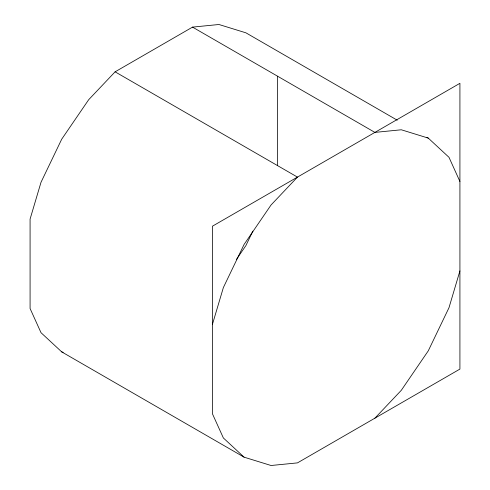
<?xml version="1.0" encoding="UTF-8"?>
<svg xmlns="http://www.w3.org/2000/svg" width="490" height="490" viewBox="0 0 490 490"><rect width="100%" height="100%" fill="white"/><g stroke="black" fill="none" stroke-linecap="round" stroke-linejoin="round"><path stroke-width="0.73" d="M212.433 324.374L223.373 287.563L244.075 244.461L271.05 204.985L297.461 177.111L115.101 71.828L88.69 99.703L61.716 139.178L41.013 182.28L30.08 219.091L30.08 308.51L41.013 332.692L61.716 351.887L244.075 457.17L271.05 465.5L297.461 462.885L459.92 369.086L459.92 83.312L212.433 226.196L212.433 413.793L223.373 437.974L244.075 457.17M459.92 270.909L448.987 307.72L428.285 350.822L401.31 390.297L374.899 418.172M252.828 231.17L245.925 245.539L236.505 259.32M115.101 71.828L192.539 27.115L218.95 24.5L245.925 32.83L397.231 120.185M459.92 181.49L448.987 157.308L428.285 138.113L401.31 129.783L374.899 132.398L192.539 27.115M61.716 351.887L63.173 352.341M426.962 137.347L428.285 138.113M277.567 76.207L277.567 165.626"/></g></svg>
